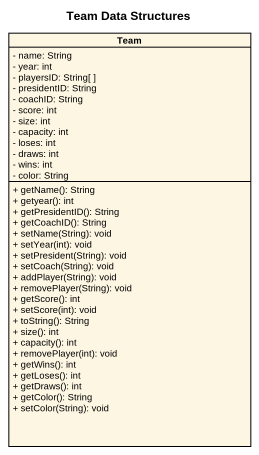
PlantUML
@startuml
title Team Data Structures
hide circle
hide empty members
skinparam classAttributeIconSize 0
class Team {
  - name: String
  - year: int
  - playersID: String[ ]
  - presidentID: String
  - coachID: String
  - score: int
  - size: int
  - capacity: int
  - loses: int
  - draws: int
  - wins: int
  - color: String
  + getName(): String
  + getyear(): int
  + getPresidentID(): String
  + getCoachID(): String
  + setName(String): void
  + setYear(int): void
  + setPresident(String): void
  + setCoach(String): void
  + addPlayer(String): void
  + removePlayer(String): void
  + getScore(): int
  + setScore(int): void
  + toString(): String
  + size(): int
  + capacity(): int
  + removePlayer(int): void
  + getWins(): int
  + getLoses(): int
  + getDraws(): int
  + getColor(): String
  + setColor(String): void
}
@enduml
